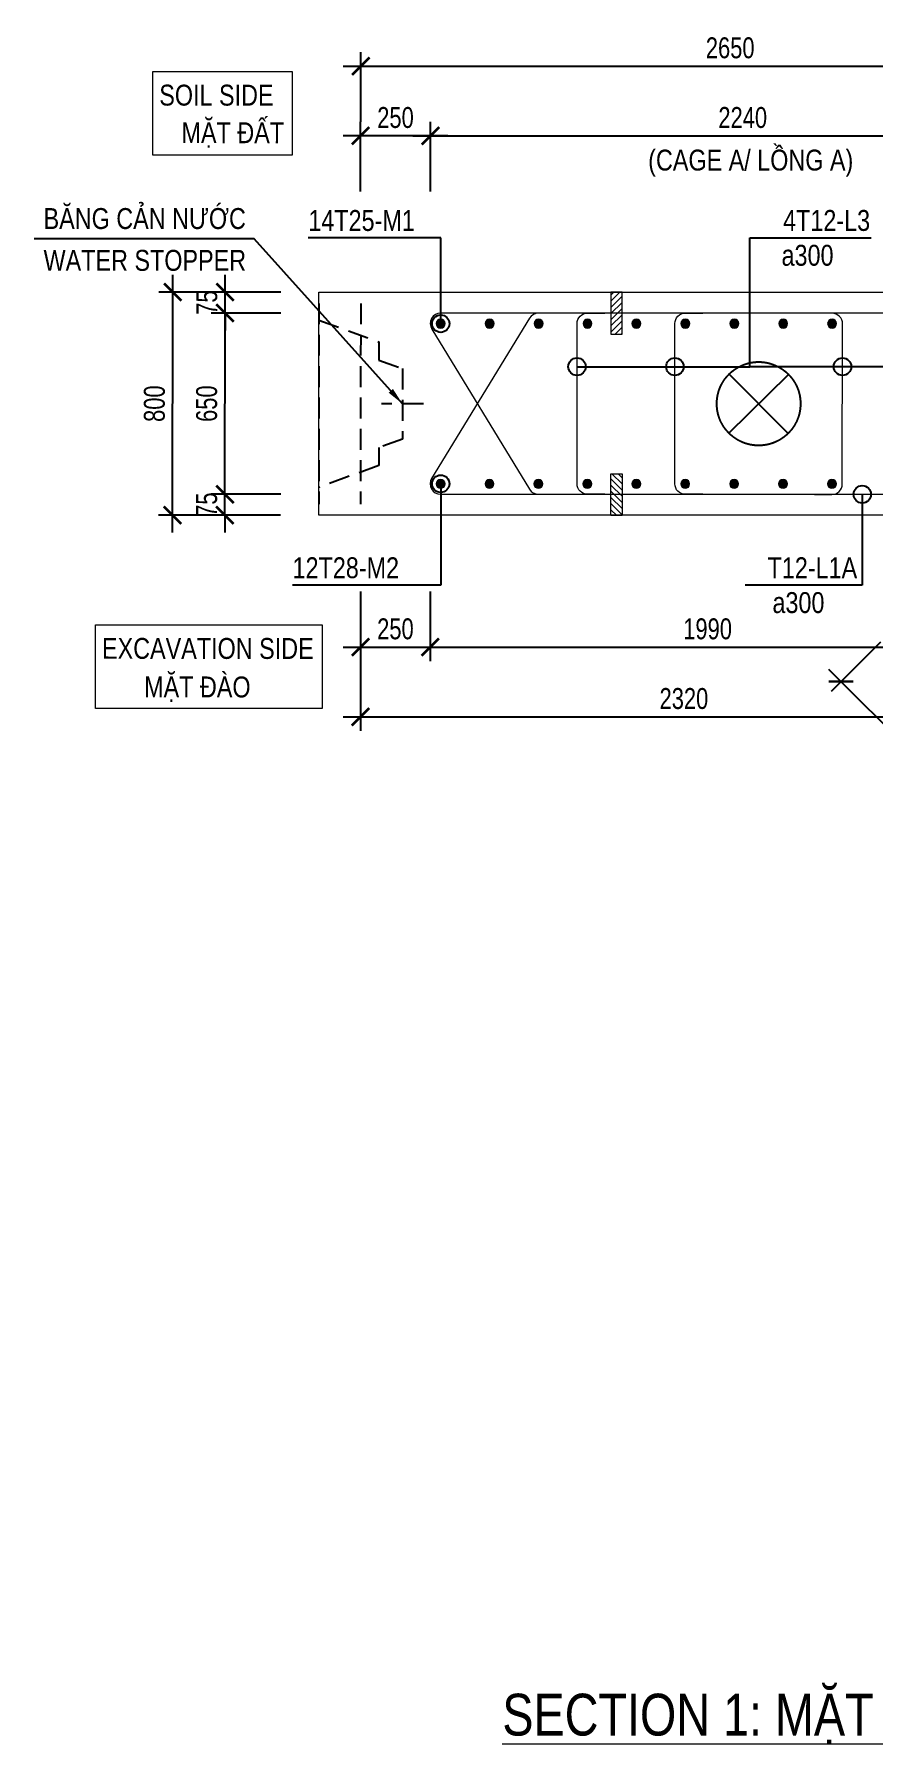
# Model space of a CAD drawing. Header units: millimetres. Extents: x 2611025 to 4139346, y -89870 to 101087.
# Drawn here: x 3181201 to 3193246, y -24521 to 24 of the extents above; entities that cross this region are included whole.
import ezdxf
from ezdxf.enums import TextEntityAlignment as Align

# ---------------------------------------------------------------- set-up
doc = ezdxf.new("R2010")
doc.units = ezdxf.units.MM
doc.header["$LTSCALE"] = 1200
doc.header["$PDMODE"] = 35
doc.linetypes.add('CENTER', pattern=[2, 1.25, -0.25, 0.25, -0.25])
doc.linetypes.add('HIDDEN', pattern=[0.375, 0.25, -0.125])
for name, color, linetype, lineweight in [('5', 5, 'Continuous', 13), ('BOUND', 3, 'Continuous', 20), ('CWS', 8, 'HIDDEN', 9), ('ENOTE', 2, 'Continuous', 15), ('GRID', 74, 'CENTER', 15), ('LEADER', 8, 'Continuous', 9), ('MCT', 6, 'Continuous', 20), ('TEXTEN', 3, 'Continuous', 13), ('TEXTMA', 2, 'Continuous', 13), ('TEXTVN', 2, 'Continuous', 20), ('TIE', 4, 'Continuous', 13)]:
    doc.layers.add(name, color=color, linetype=linetype, lineweight=lineweight)
for name, color, linetype in [('CDC.02.DIM', 1, 'Continuous'), ('CDC.04.HIDDEN', 8, 'HIDDEN'), ('CDC.11.NOTE', 8, 'Continuous'), ('MIE', 5, 'HIDDEN')]:
    doc.layers.add(name, color=color, linetype=linetype)
doc.styles.add('DB_Arial', font='arial.ttf', dxfattribs={"width": 0.8})
doc.styles.add('SMTEXT', font='arial.ttf', dxfattribs={"width": 0.75})
doc.dimstyles.new('BSV1-100', dxfattribs={"dimtxt": 300, "dimasz": 250, "dimexe": 200, "dimexo": 0, "dimgap": 108, "dimtad": 1, "dimdec": 0, "dimdsep": 46, "dimtxsty": 'SMTEXT', "dimblk": 'ARCHTICK', "dimcen": 100, "dimdle": 250, "dimclrd": 256, "dimclre": 256, "dimclrt": 1, "dimadec": 0, "dimazin": 0, "dimtfac": 1, "dimtdec": 0, "dimtix": 1, "dimtmove": 2, "dimatfit": 3, "dimfxl": 720, "dimfxlon": 1, "dimtolj": 1, "dimtzin": 0, "dimarcsym": 0})
doc.dimstyles.new('BSV25', dxfattribs={"dimtxt": 300, "dimasz": 250, "dimexe": 200, "dimexo": 0, "dimgap": 108, "dimtad": 1, "dimdec": 0, "dimlfac": 0.25, "dimdsep": 46, "dimtxsty": 'SMTEXT', "dimblk": 'ARCHTICK', "dimcen": 100, "dimdle": 250, "dimclrd": 256, "dimclre": 256, "dimclrt": 2, "dimadec": 0, "dimazin": 0, "dimtfac": 1, "dimtdec": 0, "dimtix": 1, "dimtmove": 2, "dimatfit": 3, "dimfxl": 800, "dimfxlon": 1, "dimtolj": 1, "dimtzin": 0, "dimarcsym": 0})

# ---------------------------------------------------------------- blocks, each defined once
blk = doc.blocks.new('cws800')
at = {"layer": 'CDC.04.HIDDEN'}
for p, q in [((-600, 1440), (-600, -1440)), ((0, 1440), (0, -1440))]:
    blk.add_line(p, q, dxfattribs=at)
for points in [[(0, 1200), (-860, 888), (-860, 627), (-1200, 507), (-1200, -507), (-860, -627), (-860, -888), (0, -1200)], [(-1500, 0), (-900, 0)]]:
    blk.add_lwpolyline(points, dxfattribs=at)
blk = doc.blocks.new('mct1')
at = {"lineweight": 9}
h = blk.add_hatch(color=256, dxfattribs=at)
h.dxf.hatch_style = 1
h.paths.add_polyline_path([(-16, 0, 1), (16, 0, 1)])
blk.add_circle((0, 0), 16, dxfattribs=at)
blk = doc.blocks.new('_ArchTick')
at = {"color": 0, "linetype": 'ByBlock', "const_width": 0.15}
blk.add_lwpolyline([(-0.5, -0.5), (0.5, 0.5)], dxfattribs=at)
blk = doc.blocks.new('*D496')
at = {"layer": 'CDC.02.DIM', "lineweight": -2, "transparency": 16777216}
for p, q in [((3185885, -1234), (3185885, -234)), ((3196487, -1234), (3196487, -234)), ((3185635, -434), (3196737, -434))]:
    blk.add_line(p, q, dxfattribs=at)
at = {"layer": 'Defpoints', "color": 0, "transparency": 16777216}
for p in [(3196487, -434), (3185885, -3678), (3196487, -3678)]:
    blk.add_point(p, dxfattribs=at)
at = {"layer": 'CDC.02.DIM', "lineweight": -2, "transparency": 16777216, "xscale": 250, "yscale": 250, "zscale": 250, "rotation": 180}
blk.add_blockref('_ArchTick', (3185885, -434), dxfattribs=at)
at = {"layer": 'CDC.02.DIM', "lineweight": -2, "transparency": 16777216, "xscale": 250, "yscale": 250, "zscale": 250}
blk.add_blockref('_ArchTick', (3196487, -434), dxfattribs=at)
at = {"layer": 'CDC.02.DIM', "color": 2, "transparency": 16777216, "insert": (3191186, -173), "char_height": 300, "attachment_point": 5, "style": 'SMTEXT'}
blk.add_mtext('\\A1;2650', dxfattribs=at)
blk = doc.blocks.new('*D497')
at = {"layer": 'CDC.02.DIM', "lineweight": -2, "transparency": 16777216}
for p, q in [((3185883, -8971), (3185883, -9971)), ((3195161, -8971), (3195161, -9971)), ((3185633, -9771), (3195411, -9771))]:
    blk.add_line(p, q, dxfattribs=at)
at = {"layer": 'Defpoints', "color": 0, "transparency": 16777216}
for p in [(3185883, -6719), (3195161, -6878), (3195161, -9771)]:
    blk.add_point(p, dxfattribs=at)
at = {"layer": 'CDC.02.DIM', "lineweight": -2, "transparency": 16777216, "xscale": 250, "yscale": 250, "zscale": 250, "rotation": 180}
blk.add_blockref('_ArchTick', (3185883, -9771), dxfattribs=at)
at = {"layer": 'CDC.02.DIM', "lineweight": -2, "transparency": 16777216, "xscale": 250, "yscale": 250, "zscale": 250}
blk.add_blockref('_ArchTick', (3195161, -9771), dxfattribs=at)
at = {"layer": 'CDC.02.DIM', "color": 2, "transparency": 16777216, "insert": (3190522, -9510), "char_height": 300, "attachment_point": 5, "style": 'SMTEXT'}
blk.add_mtext('\\A1;2320', dxfattribs=at)
blk = doc.blocks.new('*D498')
at = {"layer": 'CDC.02.DIM', "lineweight": -2, "transparency": 16777216}
for p, q in [((3186883, -7971), (3186883, -8971)), ((3194842, -7971), (3194842, -8971)), ((3186633, -8771), (3195092, -8771))]:
    blk.add_line(p, q, dxfattribs=at)
at = {"layer": 'Defpoints', "color": 0, "transparency": 16777216}
for p in [(3186883, -5719), (3194842, -6553), (3194842, -8771)]:
    blk.add_point(p, dxfattribs=at)
at = {"layer": 'CDC.02.DIM', "lineweight": -2, "transparency": 16777216, "xscale": 250, "yscale": 250, "zscale": 250, "rotation": 180}
blk.add_blockref('_ArchTick', (3186883, -8771), dxfattribs=at)
at = {"layer": 'CDC.02.DIM', "lineweight": -2, "transparency": 16777216, "xscale": 250, "yscale": 250, "zscale": 250}
blk.add_blockref('_ArchTick', (3194842, -8771), dxfattribs=at)
at = {"layer": 'CDC.02.DIM', "color": 2, "transparency": 16777216, "insert": (3190862, -8510), "char_height": 300, "attachment_point": 5, "style": 'SMTEXT'}
blk.add_mtext('\\A1;1990', dxfattribs=at)
blk = doc.blocks.new('*D499')
at = {"layer": 'CDC.02.DIM', "lineweight": -2, "transparency": 16777216}
for p, q in [((3185883, -7971), (3185883, -8971)), ((3186883, -7971), (3186883, -8971)), ((3185633, -8771), (3187133, -8771))]:
    blk.add_line(p, q, dxfattribs=at)
at = {"layer": 'Defpoints', "color": 0, "transparency": 16777216}
for p in [(3185883, -5723), (3186883, -5878), (3186883, -8771)]:
    blk.add_point(p, dxfattribs=at)
at = {"layer": 'CDC.02.DIM', "lineweight": -2, "transparency": 16777216, "xscale": 250, "yscale": 250, "zscale": 250, "rotation": 180}
blk.add_blockref('_ArchTick', (3185883, -8771), dxfattribs=at)
at = {"layer": 'CDC.02.DIM', "lineweight": -2, "transparency": 16777216, "xscale": 250, "yscale": 250, "zscale": 250}
blk.add_blockref('_ArchTick', (3186883, -8771), dxfattribs=at)
at = {"layer": 'CDC.02.DIM', "color": 2, "transparency": 16777216, "insert": (3186383, -8510), "char_height": 300, "attachment_point": 5, "style": 'SMTEXT'}
blk.add_mtext('\\A1;250', dxfattribs=at)
blk = doc.blocks.new('*D501')
at = {"layer": 'CDC.02.DIM', "lineweight": -2, "transparency": 16777216}
for p, q in [((3186635, -1434), (3196096, -1434)), ((3186885, -2234), (3186885, -1234)), ((3195846, -2234), (3195846, -1234))]:
    blk.add_line(p, q, dxfattribs=at)
at = {"layer": 'Defpoints', "color": 0, "transparency": 16777216}
for p in [(3195846, -1434), (3186885, -3678), (3195846, -3678)]:
    blk.add_point(p, dxfattribs=at)
at = {"layer": 'CDC.02.DIM', "lineweight": -2, "transparency": 16777216, "xscale": 250, "yscale": 250, "zscale": 250, "rotation": 180}
blk.add_blockref('_ArchTick', (3186885, -1434), dxfattribs=at)
at = {"layer": 'CDC.02.DIM', "lineweight": -2, "transparency": 16777216, "xscale": 250, "yscale": 250, "zscale": 250}
blk.add_blockref('_ArchTick', (3195846, -1434), dxfattribs=at)
at = {"layer": 'CDC.02.DIM', "color": 2, "transparency": 16777216, "insert": (3191366, -1173), "char_height": 300, "attachment_point": 5, "style": 'SMTEXT'}
blk.add_mtext('\\A1;2240', dxfattribs=at)
blk = doc.blocks.new('*D502')
at = {"layer": 'CDC.02.DIM', "lineweight": -2, "transparency": 16777216}
for p, q in [((3187135, -1434), (3185634, -1434)), ((3185884, -2234), (3185884, -1234)), ((3186885, -2234), (3186885, -1234))]:
    blk.add_line(p, q, dxfattribs=at)
at = {"layer": 'Defpoints', "color": 0, "transparency": 16777216}
for p in [(3185884, -1434), (3185884, -4678), (3186885, -4678)]:
    blk.add_point(p, dxfattribs=at)
at = {"layer": 'CDC.02.DIM', "lineweight": -2, "transparency": 16777216, "xscale": 250, "yscale": 250, "zscale": 250, "rotation": 180}
blk.add_blockref('_ArchTick', (3185884, -1434), dxfattribs=at)
at = {"layer": 'CDC.02.DIM', "lineweight": -2, "transparency": 16777216, "xscale": 250, "yscale": 250, "zscale": 250}
blk.add_blockref('_ArchTick', (3186885, -1434), dxfattribs=at)
at = {"layer": 'CDC.02.DIM', "color": 2, "transparency": 16777216, "insert": (3186384, -1173), "char_height": 300, "attachment_point": 5, "style": 'SMTEXT'}
blk.add_mtext('\\A1;250', dxfattribs=at)
blk = doc.blocks.new('*D508')
at = {"layer": 'CDC.02.DIM', "lineweight": -2, "transparency": 16777216}
for p, q in [((3193341, -8699), (3192633, -9406)), ((3192598, -9088), (3199083, -15573)), ((3199472, -14830), (3198765, -15537))]:
    blk.add_line(p, q, dxfattribs=at)
at = {"layer": 'Defpoints', "color": 0, "transparency": 16777216}
for p in [(3195161, -6878), (3201293, -13010), (3198906, -15396)]:
    blk.add_point(p, dxfattribs=at)
at = {"layer": 'CDC.02.DIM', "lineweight": -2, "transparency": 16777216, "xscale": 250, "yscale": 250, "zscale": 250}
for p, rotation in [((3192775, -9264), 135.0000000000034), ((3198906, -15396), 315.0000000000034)]:
    blk.add_blockref('_ArchTick', p, dxfattribs=dict(at, rotation=rotation))
at = {"layer": 'CDC.02.DIM', "color": 2, "transparency": 16777216, "insert": (3196025, -12146), "char_height": 300, "attachment_point": 5, "rotation": 315, "style": 'SMTEXT'}
blk.add_mtext('\\A1;2168', dxfattribs=at)
blk = doc.blocks.new('*D520')
at = {"layer": 'CDC.02.DIM', "lineweight": -2, "transparency": 16777216}
for p, q in [((3183186, -7127), (3183189, -3427)), ((3183988, -3678), (3182988, -3677)), ((3183986, -6878), (3182986, -6877))]:
    blk.add_line(p, q, dxfattribs=at)
at = {"layer": 'Defpoints', "color": 0, "transparency": 16777216}
for p in [(3183188, -3677), (3185285, -3679), (3185283, -6879)]:
    blk.add_point(p, dxfattribs=at)
at = {"layer": 'CDC.02.DIM', "lineweight": -2, "transparency": 16777216, "xscale": 250, "yscale": 250, "zscale": 250}
for p, rotation in [((3183188, -3677), 89.96419014294348), ((3183186, -6877), 269.9641901429435)]:
    blk.add_blockref('_ArchTick', p, dxfattribs=dict(at, rotation=rotation))
at = {"layer": 'CDC.02.DIM', "color": 2, "transparency": 16777216, "insert": (3182926, -5277), "char_height": 300, "attachment_point": 5, "rotation": 89.9642, "style": 'SMTEXT'}
blk.add_mtext('\\A1;800', dxfattribs=at)
blk = doc.blocks.new('*D521')
at = {"layer": 'CDC.02.DIM', "lineweight": -2, "transparency": 16777216}
for p, q in [((3183937, -6578), (3183937, -6328)), ((3184737, -6578), (3183737, -6578)), ((3183936, -6877), (3183937, -6578)), ((3184736, -6878), (3183736, -6877)), ((3183936, -6877), (3183936, -7127))]:
    blk.add_line(p, q, dxfattribs=at)
at = {"layer": 'Defpoints', "color": 0, "transparency": 16777216}
for p in [(3183937, -6578), (3185283, -6579), (3185283, -6878)]:
    blk.add_point(p, dxfattribs=at)
at = {"layer": 'CDC.02.DIM', "lineweight": -2, "transparency": 16777216, "xscale": 250, "yscale": 250, "zscale": 250}
for p, rotation in [((3183937, -6578), 269.9641901429435), ((3183936, -6877), 89.96419014294348)]:
    blk.add_blockref('_ArchTick', p, dxfattribs=dict(at, rotation=rotation))
at = {"layer": 'CDC.02.DIM', "color": 2, "transparency": 16777216, "insert": (3183676, -6727), "char_height": 300, "attachment_point": 5, "rotation": 89.9642, "style": 'SMTEXT'}
blk.add_mtext('\\A1;75', dxfattribs=at)
blk = doc.blocks.new('*D522')
at = {"layer": 'CDC.02.DIM', "lineweight": -2, "transparency": 16777216}
for p, q in [((3183936, -6827), (3183938, -3727)), ((3184738, -3978), (3183738, -3977)), ((3184737, -6578), (3183737, -6577))]:
    blk.add_line(p, q, dxfattribs=at)
at = {"layer": 'Defpoints', "color": 0, "transparency": 16777216}
for p in [(3183938, -3977), (3185285, -3978), (3185283, -6578)]:
    blk.add_point(p, dxfattribs=at)
at = {"layer": 'CDC.02.DIM', "lineweight": -2, "transparency": 16777216, "xscale": 250, "yscale": 250, "zscale": 250}
for p, rotation in [((3183938, -3977), 89.96419014294348), ((3183937, -6577), 269.9641901429435)]:
    blk.add_blockref('_ArchTick', p, dxfattribs=dict(at, rotation=rotation))
at = {"layer": 'CDC.02.DIM', "color": 2, "transparency": 16777216, "insert": (3183676, -5277), "char_height": 300, "attachment_point": 5, "rotation": 89.9642, "style": 'SMTEXT'}
blk.add_mtext('\\A1;650', dxfattribs=at)
blk = doc.blocks.new('*D523')
at = {"layer": 'CDC.02.DIM', "lineweight": -2, "transparency": 16777216}
for p, q in [((3183938, -3677), (3183939, -3427)), ((3184738, -3678), (3183738, -3677)), ((3183938, -3977), (3183938, -3677)), ((3184738, -3978), (3183738, -3977)), ((3183938, -3977), (3183938, -4227))]:
    blk.add_line(p, q, dxfattribs=at)
at = {"layer": 'Defpoints', "color": 0, "transparency": 16777216}
for p in [(3183938, -3677), (3185285, -3678), (3185285, -3978)]:
    blk.add_point(p, dxfattribs=at)
at = {"layer": 'CDC.02.DIM', "lineweight": -2, "transparency": 16777216, "xscale": 250, "yscale": 250, "zscale": 250}
for p, rotation in [((3183938, -3677), 269.9641901429435), ((3183938, -3977), 89.96419014294348)]:
    blk.add_blockref('_ArchTick', p, dxfattribs=dict(at, rotation=rotation))
at = {"layer": 'CDC.02.DIM', "color": 2, "transparency": 16777216, "insert": (3183678, -3827), "char_height": 300, "attachment_point": 5, "rotation": 89.9642, "style": 'SMTEXT'}
blk.add_mtext('\\A1;75', dxfattribs=at)
blk = doc.blocks.new('tremie')
at = {"layer": 'MIE', "color": 74, "ltscale": 1000}
for p, q in [((424, -424), (-424, 424)), ((424, 424), (-424, -424))]:
    blk.add_line(p, q, dxfattribs=at)
at = {"layer": 'MIE', "ltscale": 500}
blk.add_circle((0, 0), 600, dxfattribs=at)
blk = doc.blocks.new('sp')
at = {"layer": '5', "lineweight": 20}
h = blk.add_hatch(dxfattribs=at)
h.set_pattern_fill('ANSI31', color=256, scale=500)
h.set_pattern_definition([(45, (0, 0), (-44.194, 44.194), [])])
h.paths.add_polyline_path([(80, 300), (-80, 300), (-80, -300), (80, -300)])
blk.add_lwpolyline([(-80, -300), (80, -300), (80, 300), (-80, 300)], close=True, dxfattribs=at)

msp = doc.modelspace()

# ---------------------------------------------------------------- linework, layer by layer
at = {"layer": 'BOUND'}
msp.add_lwpolyline([(3201952.9, -22984.7), (3201292.7, -13009.7), (3195161.1, -6878.1), (3185282.8, -6878.1), (3185284.8, -3678.1), (3196486.6, -3678.1), (3204406.2, -11597.7), (3205145.9, -22773.3)], close=True, dxfattribs=at)
at = {"layer": 'TEXTEN'}
msp.add_lwpolyline([(3182902, -1710.4), (3182902, -510.4), (3184902, -510.4), (3184902, -1710.4)], close=True, dxfattribs=at)
at = {"layer": 'TEXTEN', "elevation": 0}
msp.add_lwpolyline([(3182080.8, -9648.9), (3182080.8, -8448.9), (3185330.8, -8448.9), (3185330.8, -9648.9)], close=True, dxfattribs=at)
at = {"layer": 'TIE'}
for points in [[(3189087, -3978.1), (3188436.7, -3978.1, 0.2612456), (3188308.7, -4049.9), (3186902.8, -6349.9, 0.5857339), (3187030.8, -6578.1), (3194752.2, -6578.1, 0.3033467), (3194890.8, -6485.5), (3195843.5, -4185.5)], [(3195843.5, -4185.5, 0.5345111), (3195704.9, -3978.1), (3187032.8, -3978.1, 0.5853086), (3186904.7, -4206.2), (3188306.6, -6506.2, 0.261584), (3188434.7, -6578.1), (3189087, -6578.1)], [(3189388.6, -6578.1), (3189138.6, -6578.1, -0.4142136), (3188988.6, -6428.1), (3188988.6, -4128.1, -0.4142136), (3189138.6, -3978.1), (3189388.6, -3978.1)], [(3190792.5, -6578.1), (3190542.5, -6578.1, -0.4142136), (3190392.5, -6428.1), (3190392.5, -4128.1, -0.4142136), (3190542.5, -3978.1), (3190792.5, -3978.1)], [(3192394.1, -6580.1), (3192644.1, -6580.6, 0.4142136), (3192794.4, -6430.8), (3192798.4, -4130.8, 0.4142136), (3192648.6, -3980.6), (3192398.6, -3980.2)]]:
    msp.add_lwpolyline(points, format="xyb", dxfattribs=at)

# ---------------------------------------------------------------- block references
at = {"layer": 'CWS', "xscale": -1, "rotation": 359.9641901424777}
msp.add_blockref('cws800', (3185283.8, -5278.1), dxfattribs=at)
at = {"layer": 'ENOTE'}
msp.add_blockref('sp', (3189554.6, -3978.1), dxfattribs=at)
at = {"layer": 'ENOTE', "xscale": -1, "rotation": 180}
msp.add_blockref('sp', (3189554.6, -6583.5), dxfattribs=at)
at = {"layer": 'GRID', "rotation": 269.672406155841}
msp.add_blockref('tremie', (3191594.4, -5278.1), dxfattribs=at)
at = {"layer": 'MCT', "xscale": -4, "yscale": 4, "zscale": 4, "rotation": 180}
for p in [(3187032.8, -4128.1), (3187734.7, -4128.1), (3188436.7, -4128.1), (3189138.6, -4128.1), (3189840.6, -4128.1), (3190542.5, -4128.1), (3191244.5, -4128.1), (3191946.4, -4128.1), (3192648.4, -4128.1), (3187030.8, -6428.1), (3187732.7, -6428.1), (3188434.7, -6428.1), (3189136.6, -6428.1), (3189838.6, -6428.1), (3190540.5, -6428.1), (3191242.5, -6428.1), (3191944.4, -6428.1), (3192646.4, -6428.1)]:
    msp.add_blockref('mct1', p, dxfattribs=at)

# ---------------------------------------------------------------- texts
at = {"layer": 'TEXTEN', "style": 'DB_Arial', "width": 0.8}
for s, p in [('4T12-L3', (3193193.6, -2798.1)), ('a300', (3192668.6, -3298.1)), ('T12-L1A', (3193008, -7781.6))]:
    msp.add_text(s, height=300, rotation=360, dxfattribs=at).set_placement(p, align=Align.RIGHT)
msp.add_text('a300', height=300, rotation=360, dxfattribs=at).set_placement((3191792.6, -8281.6))
at = {"layer": 'TEXTMA', "style": 'DB_Arial', "width": 0.8}
for s, p in [('BĂNG CẢN NƯỚC', (3181334.9, -2770.9)), ('14T25-M1', (3185133.2, -2798.9)), ('WATER STOPPER', (3181334.9, -3370.9)), ('12T28-M2', (3184907.3, -7781.6))]:
    msp.add_text(s, height=300, rotation=360, dxfattribs=at).set_placement(p)
at = {"layer": 'TEXTVN', "style": 'DB_Arial', "width": 0.8}
msp.add_text('SOIL SIDE', height=300, rotation=359.96419, dxfattribs=at).set_placement((3184634.3, -1000.8, 0), align=Align.RIGHT)
for s, rotation, p in [('MẶT ĐẤT', 359.96419, (3183313.9, -1539)), ('(CAGE A/ LỒNG A)', 360, (3190009.3, -1932.1, 0)), ('EXCAVATION SIDE', 359.96419, (3182173.4, -8938.3)), ('MẶT ĐÀO', 359.96419, (3182777.5, -9491.3))]:
    msp.add_text(s, height=300, rotation=rotation, dxfattribs=at).set_placement(p)
at = {"layer": 'TEXTVN', "lineweight": 20, "style": 'DB_Arial', "width": 0.8}
msp.add_text('%%USECTION 1: MẶT CẮT 1', height=600, dxfattribs=at).set_placement((3195330.3, -24388.5), align=Align.RIGHT)

# ---------------------------------------------------------------- dimensions: what is measured, and where the dimension line sits
at = {"layer": 'CDC.02.DIM'}
for base, p1, p2, picture, middle in [((3196486.6, -434), (3185884.7, -3678.1), (3196486.6, -3678.1), '*D496', (3191185.6, -172.8)), ((3185884.1, -1434), (3186884.7, -4678.1), (3185884.1, -4677.5), '*D502', (3186384.4, -1172.8)), ((3195846.4, -1434), (3186884.7, -3678.1), (3195846.4, -3678.1), '*D501', (3191365.5, -1172.8)), ((3186882.9, -8771.4), (3185883.5, -5723.3), (3186882.9, -5878.1), '*D499', (3186383.2, -8510.2)), ((3194841.6, -8771.4), (3186882.9, -5718.7), (3194841.6, -6552.9), '*D498', (3190862.2, -8510.2)), ((3195161.1, -9771.4), (3185882.9, -6718.7), (3195161.1, -6878.1), '*D497', (3190522, -9510.1))]:
    dim = msp.add_linear_dim(base=base, p1=p1, p2=p2, dimstyle='BSV25', dxfattribs=at)
    dim.commit()
    dim.dimension.update_dxf_attribs({"geometry": picture, "text_midpoint": middle})
for base, p1, p2, angle, picture, middle in [((3183188.4, -3677.3), (3185282.8, -6878.6), (3185284.8, -3678.6), 89.96419, '*D520', (3182926.2, -5277.1)), ((3183938.4, -3677.3), (3185284.6, -3978.1), (3185284.8, -3678.1), 89.96419, '*D523', (3183677.7, -3827.1)), ((3183938.2, -3977.3), (3185283, -6578.1), (3185284.6, -3978.1), 89.96419, '*D522', (3183676.2, -5277.1)), ((3183936.6, -6577.7), (3185282.8, -6878.1), (3185283, -6578.6), 89.96419, '*D521', (3183675.9, -6727.4)), ((3198906.4, -15396), (3195161.1, -6878.1), (3201292.7, -13009.7), 315, '*D508', (3196025.3, -12145.6))]:
    dim = msp.add_linear_dim(base=base, p1=p1, p2=p2, angle=angle, dimstyle='BSV25', dxfattribs=at)
    dim.commit()
    dim.dimension.update_dxf_attribs({"geometry": picture, "text_midpoint": middle})

# ---------------------------------------------------------------- leaders
at = {"layer": 'CDC.11.NOTE'}
msp.add_leader([(3186483.8, -5278.9), (3184354, -2911.2), (3181200.5, -2911.2)], dimstyle='BSV1-100', override={"dimgap": 108, "dimtad": 0}, dxfattribs=at)
at = {"layer": 'LEADER'}
for points in [[(3187033.2, -4128.9), (3187033.2, -2898.9), (3185133.2, -2898.9)], [(3188988.6, -4746.4), (3191467.6, -4746.4), (3191467.6, -2898.1), (3193208.1, -2898.1)], [(3190392.5, -4746.4), (3191467.6, -4746.4), (3191467.6, -2898.1), (3193208.1, -2898.1)], [(3194201.2, -4746.7), (3191467.6, -4746.4), (3191467.6, -2898.1), (3193208.1, -2898.1)], [(3192797.3, -4746.6), (3191467.6, -4746.4), (3191467.6, -2898.1), (3193208.1, -2898.1)], [(3187033.3, -6426.9), (3187033.3, -7881.6), (3184907.3, -7881.6)], [(3193080.8, -6578.1), (3193080.8, -7881.6), (3191399.6, -7881.6)]]:
    msp.add_leader(points, dimstyle='BSV25', override={"dimldrblk": 'Origin'}, dxfattribs=at)

doc.saveas('drawing.dxf')
